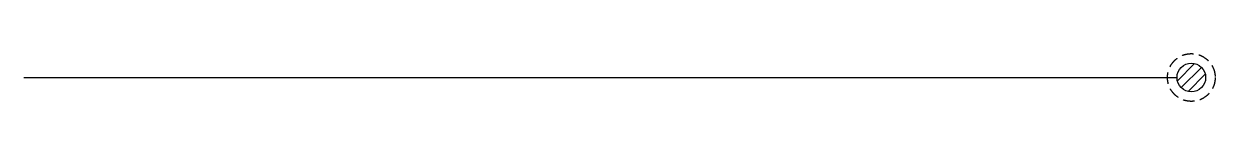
# Model space of a CAD drawing. Units: millimetres at full size, sheet at 1:100. Extents: x -15551 to -3056, y -3740 to -3240.
import ezdxf

# ---------------------------------------------------------------- set-up
doc = ezdxf.new("R2010")
doc.units = ezdxf.units.MM
doc.header["$LTSCALE"] = 100
doc.linetypes.add('DASHED1', pattern=[1.8, 1.2, -0.6])
doc.layers.add('0-0', color=7, linetype='Continuous')

msp = doc.modelspace()

# ---------------------------------------------------------------- linework, layer by layer
at = {"layer": '0-0'}
for p, q in [((-3272.9, -3343.5), (-3452.4, -3523)), ((-15551, -3489.8), (-3456.1, -3489.8)), ((-3200, -3383.7), (-3412.2, -3595.9)), ((-3159.8, -3456.6), (-3339.3, -3636.1))]:
    msp.add_line(p, q, dxfattribs=at)
at = {"layer": '0-0', "linetype": 'DASHED1'}
msp.add_circle((-3306.1, -3489.8), 250, dxfattribs=at)
at = {"layer": '0-0'}
msp.add_circle((-3306.1, -3489.8), 150, dxfattribs=at)

doc.saveas('drawing.dxf')
